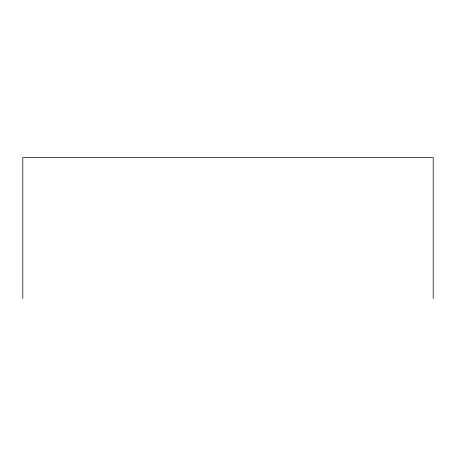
<?xml version="1.0" encoding="UTF-8"?>
<svg xmlns="http://www.w3.org/2000/svg" width="456" height="456" viewBox="0 0 456 456"><rect width="100%" height="100%" fill="white"/><g stroke="black" fill="none" stroke-linecap="round" stroke-linejoin="round"><path stroke-width="0.68" d="M433.2 298.515L433.2 157.485L22.8 157.485L22.8 298.515"/></g></svg>
